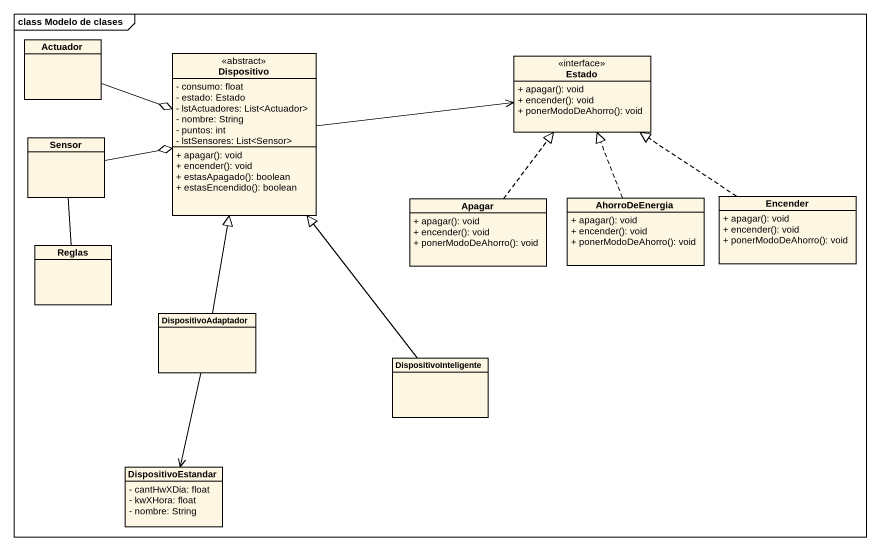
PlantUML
@startuml
mainframe class Modelo de clases
hide circle
hide empty members
skinparam classAttributeIconSize 0
class Actuador
class Dispositivo <<abstract>> {
  - consumo: float
  - estado: Estado
  - lstActuadores: List<Actuador>
  - nombre: String
  - puntos: int
  - lstSensores: List<Sensor>
  + apagar(): void
  + encender(): void
  + estasApagado(): boolean
  + estasEncendido(): boolean
}
class Estado <<interface>> {
  + apagar(): void
  + encender(): void
  + ponerModoDeAhorro(): void
}
class Sensor
class Apagar {
  + apagar(): void
  + encender(): void
  + ponerModoDeAhorro(): void
}
class AhorroDeEnergia {
  + apagar(): void
  + encender(): void
  + ponerModoDeAhorro(): void
}
class Encender {
  + apagar(): void
  + encender(): void
  + ponerModoDeAhorro(): void
}
class Reglas
class DispositivoAdaptador
class DispositivoInteligente
class DispositivoEstandar {
  - cantHwXDia: float
  - kwXHora: float
  - nombre: String
}
Actuador -right-o Dispositivo
Dispositivo -right-> Estado
Sensor -right-o Dispositivo
Apagar .up.|> Estado
AhorroDeEnergia .up.|> Estado
Encender .up.|> Estado
Reglas -up- Sensor
DispositivoAdaptador -up-|> Dispositivo
DispositivoAdaptador --> DispositivoEstandar
DispositivoInteligente -up-|> Dispositivo
@enduml
